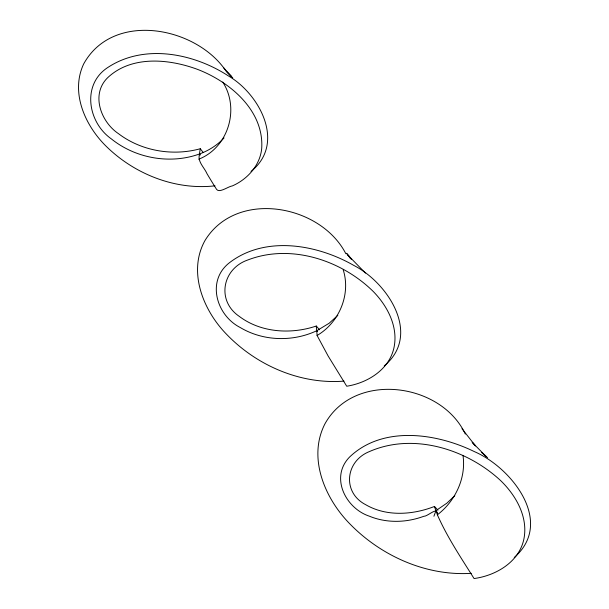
<?xml version="1.0" encoding="UTF-8"?>
<svg xmlns="http://www.w3.org/2000/svg" width="609" height="609" viewBox="0 0 609 609"><rect width="100%" height="100%" fill="white"/><g stroke="black" fill="none" stroke-linecap="round" stroke-linejoin="round"><path stroke-width="0.91" d="M200.026 154.93L199.417 154.016L200.277 148.741C172.69 156.346 141.372 151.062 118.473 133.668C100.942 121.922 90.65 94.555 107.496 77.868C131.346 55.175 169.066 58.791 197.659 69.426C230.126 81.91 264.367 110.8 261.68 148.779C259.936 165.519 247.353 179.358 232.318 185.92C228.261 186.43 219.544 193.281 216.598 189.414C215.738 188.036 214.886 186.658 214.025 185.273C211.658 181.444 209.313 177.6 207.014 173.725C204.213 167.254 197.057 161.446 199.6 153.948C208.796 150.522 217.367 145.178 224.036 137.938M433.912 516.265L435.998 510.601L446.854 503.179L454.809 495.673M337.828 315.363L329.111 323.272L316.764 330.725L317.083 335.483L328.129 355.999L346.727 386.235C367.265 382.977 388.55 370.036 393.741 348.706C398.781 327.581 387.735 306.274 373.248 291.483C341.482 260.142 290.744 243.425 247.863 259.959C222.194 268.752 216.317 300.777 239.215 316.337C260.903 332.765 291.079 334.531 316.292 326.028L319.512 329.781M251.022 171.411C286.108 143.381 259.579 93.969 228.192 75.79C193.715 53.371 144.607 43.551 108.295 67.165C81.408 84.149 87.704 122.318 111.386 138.928C135.563 158.409 170.147 164.537 199.417 154.016M384.271 365.849C421.801 334.623 387.864 282.804 353.89 265.471C317.205 244.415 265.379 235.196 229.54 262.662C206.086 280.703 216.393 315.401 240.205 327.497C263.012 341.207 292.647 342.052 316.611 330.801L316.292 326.028M514.232 557.509C554.723 522.217 511.674 467.643 474.381 451.619C436.47 433.083 382.749 425.288 349.596 457.032C329.766 477.228 345.63 508.325 369.358 516.188C380.952 520.984 393.833 522.301 406.226 520.672C412.224 519.873 418.124 518.396 423.795 516.295C427.168 516.584 435.336 508.492 436.904 511.971M437.924 510.175L434.468 506.46C412.696 514.948 386.456 516.805 365.659 504.678C342.014 492.453 345.273 461.196 369.442 451.558C413.267 432.36 466.524 449.046 500.408 480.379C516.097 495.437 528.658 517.521 523.71 539.894C518.518 562.442 495.627 575.627 474.061 578.55C461.059 557.783 447.265 537.305 437.376 514.803C455.296 501.146 466.342 477.958 462.969 455.357M317.083 335.483C339.167 322.58 351.066 294.391 343.194 269.764M198.732 159.215C228.466 147.5 239.969 108.569 222.734 82.032M215.007 185.829C175.963 190.305 135.898 174.676 107.732 147.781C85.831 127.159 69.898 93.291 83.661 63.968C113.015 10.581 196.395 26.552 226.19 71.322M344.009 381.12C300.344 384.606 256.32 365.377 226.312 334.021C203.216 310.278 187.602 271.858 204.944 240.601C236.193 189.163 320.509 204.236 345.859 253.747M471.297 573.335C426.338 576.16 381.485 556.139 350.259 524.296C325.077 498.916 307.309 457.938 325.031 423.674C354.4 371.064 441.061 382.353 465.322 434.072M485.982 456.278L481.681 452.38L487.581 457.732M485.183 455.547L472.196 442.309L475.614 445.955M365.469 273.106L348.287 255.521L351.659 259.487L346.536 253.26L350.495 258.338L347.412 254.387M232.714 77.792L226.837 71.908L231.268 76.353L223.556 67.668M474.944 445.248L461.98 428.69M200.277 148.741L203.223 152.486M199.6 153.948L200.209 154.861M316.764 330.725L317.251 331.456M316.611 330.801L317.099 331.524M437.072 512.504L435.861 510.677L434.468 506.46M437.376 512.961L437.681 513.417M435.998 510.601L437.376 514.803"/></g></svg>
